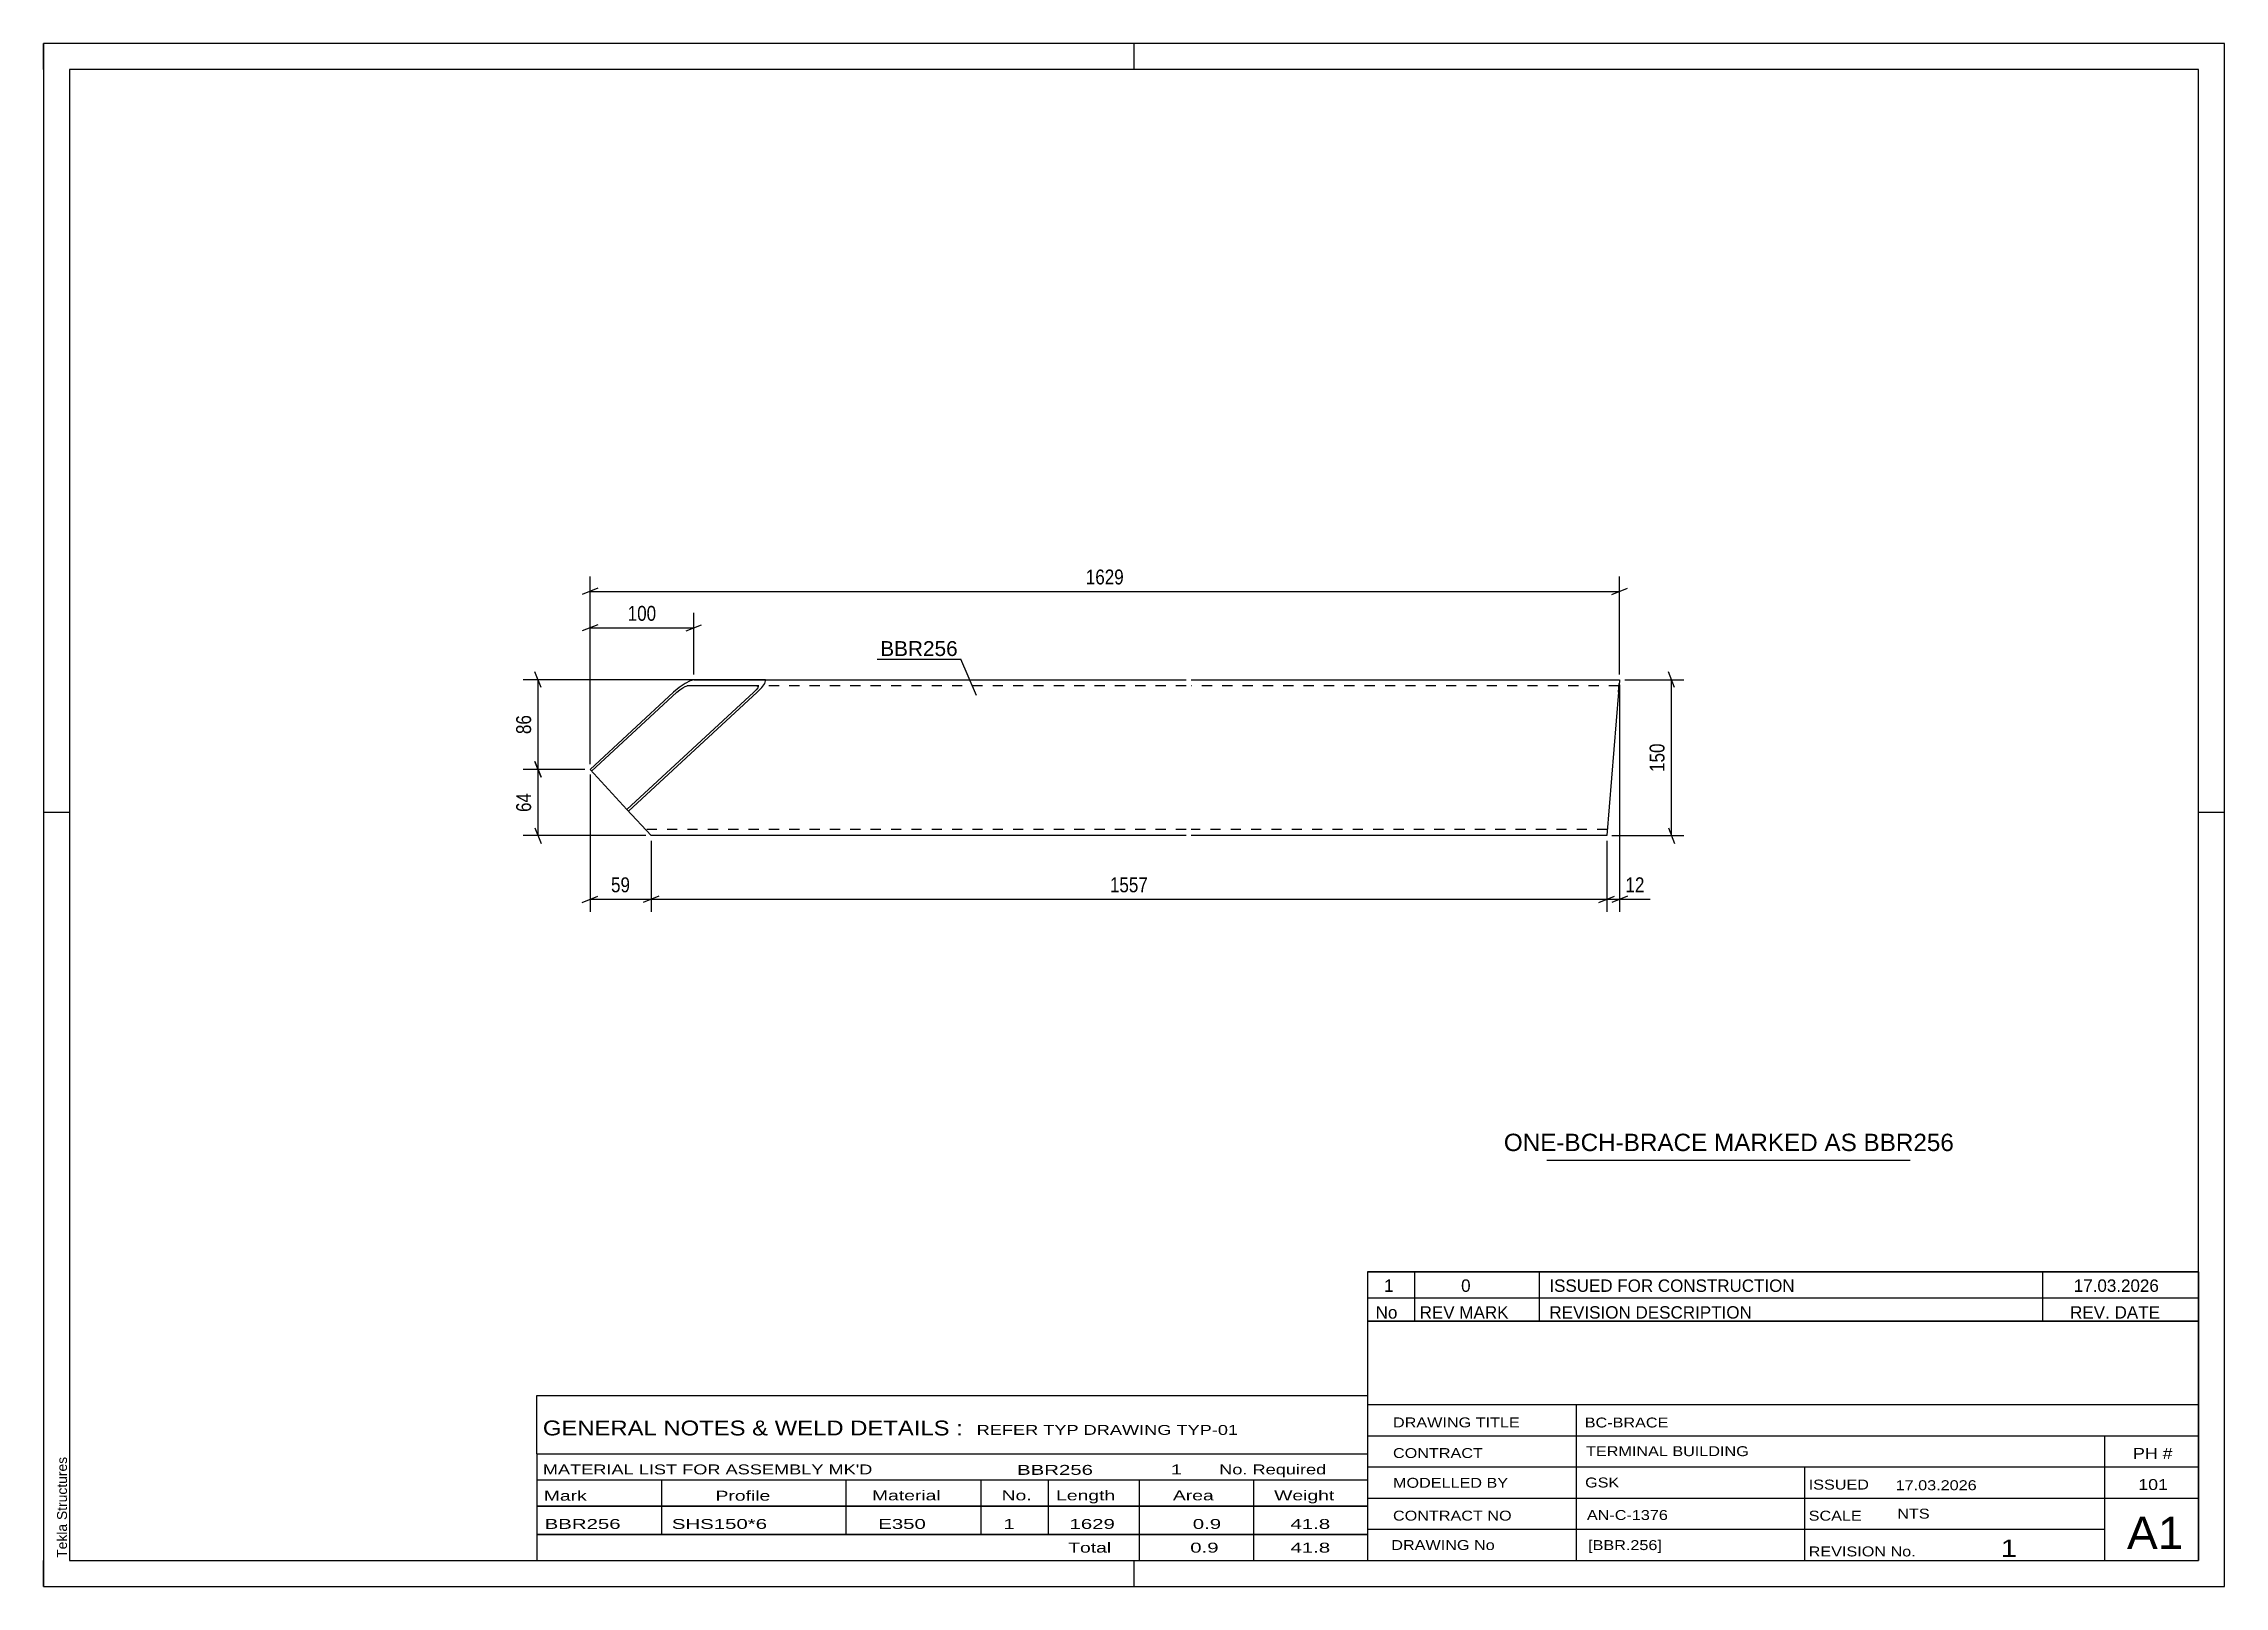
# Model space of a CAD drawing. Header units: millimetres. Extents: x 0 to 420, y 0 to 297.
import ezdxf

# ---------------------------------------------------------------- set-up
doc = ezdxf.new("R2010")
doc.units = ezdxf.units.MM
doc.linetypes.add('DXK_LINE_DOT2', pattern=[3.9198, 1.9599, -1.9599])
doc.styles.add('Arial', font='ARIAL.TTF', dxfattribs={"height": 0.2})
doc.styles.add('Arial Narrow', font='ARIALN.TTF', dxfattribs={"height": 0.2})

# ---------------------------------------------------------------- blocks, each defined once
blk = doc.blocks.new('Unknown-585754647-1162')
at = {"color": 5, "linetype": 'Continuous'}
for p, q in [((420, 297), (0, 297)), ((0, 297), (0, 0)), ((0, 292), (0, 297)), ((210, 292), (210, 297)), ((420, 0), (420, 297)), ((415, 292), (5, 292)), ((5, 292), (5, 5)), ((415, 5), (415, 292)), ((5, 149), (0, 149)), ((420, 149), (415, 149)), ((0, 0), (0, 5)), ((5, 5), (415, 5)), ((210, 0), (210, 5)), ((0, 0), (420, 0))]:
    blk.add_line(p, q, dxfattribs=at)
at = {"color": 174, "linetype": 'Continuous', "style": 'Arial'}
blk.add_text('Tekla Structures', height=1.9102, rotation=90, dxfattribs=at).set_placement((4.5, 5.5))
blk = doc.blocks.new('Part-585754647-1675 - 1651')
at = {"color": 2, "linetype": 'Continuous'}
for p, q in [((122.43, 173.05), (121.34, 172.14)), ((121.98, 172.14), (122.53, 172.59)), ((123.55, 173.83), (122.43, 173.05)), ((122.53, 172.59), (123.09, 172.98)), ((123.09, 172.98), (123.58, 173.24)), ((124.54, 174.35), (123.55, 173.83)), ((123.58, 173.24), (123.93, 173.34)), ((137.45, 173.34), (123.93, 173.34)), ((125.23, 174.54), (124.54, 174.35)), ((125.23, 174.54), (220.04, 174.54)), ((137.25, 172.59), (136.8, 172.14)), ((137.53, 172.98), (137.25, 172.59)), ((137.44, 172.14), (138.34, 173.05)), ((137.45, 173.34), (137.6, 173.24)), ((137.6, 173.24), (137.53, 172.98)), ((138.34, 173.05), (138.9, 173.83)), ((139.05, 174.35), (138.76, 174.54)), ((138.9, 173.83), (139.05, 174.35)), ((221.04, 174.54), (303.52, 174.54)), ((303.51, 174.35), (303.32, 172.14)), ((303.52, 174.54), (303.51, 174.35)), ((105.23, 157.28), (121.34, 172.14)), ((105.53, 156.96), (121.98, 172.14)), ((136.8, 172.14), (112.34, 149.58)), ((112.64, 149.26), (137.44, 172.14)), ((303.32, 172.14), (301.04, 144.54)), ((112.34, 149.58), (105.23, 157.28)), ((112.34, 149.58), (116.99, 144.54)), ((220.04, 144.54), (116.99, 144.54)), ((301.04, 144.54), (221.04, 144.54))]:
    blk.add_line(p, q, dxfattribs=at)
at = {"color": 7, "linetype": 'DXK_LINE_DOT2'}
for p, q in [((220.04, 173.34), (137.45, 173.34)), ((303.42, 173.34), (221.04, 173.34)), ((303.32, 172.14), (303.47, 173.83)), ((220.04, 145.74), (115.89, 145.74)), ((301.14, 145.74), (221.04, 145.74)), ((301.14, 145.74), (301.15, 145.83))]:
    blk.add_line(p, q, dxfattribs=at)
blk = doc.blocks.new('StraightDimension-585754647-1697 - 1651')
at = {"color": 7, "linetype": 'Continuous'}
for p, q in [((104.23, 157.28), (92.38, 157.28)), ((95.83, 155.78), (94.63, 158.78)), ((95.23, 144.54), (95.23, 157.28)), ((115.99, 144.54), (92.38, 144.54)), ((94.63, 146.04), (95.83, 143.04))]:
    blk.add_line(p, q, dxfattribs=at)
at = {"color": 0}
blk.add_wipeout([(94.48, 153.34), (90.28, 153.34), (90.28, 148.48), (94.48, 148.48)], dxfattribs=at)
at = {"color": 3, "style": 'Arial Narrow'}
blk.add_text('64', height=2.863, rotation=90.0002, dxfattribs=at).set_placement((93.88, 149.08))
blk = doc.blocks.new('StraightDimension-585754647-1716 - 1651')
at = {"color": 7, "linetype": 'Continuous'}
for p, q in [((303.52, 173.54), (303.52, 129.88)), ((301.04, 143.54), (301.04, 129.88)), ((299.54, 131.68), (302.54, 132.88)), ((301.04, 132.28), (303.52, 132.28)), ((305.02, 132.88), (302.02, 131.68))]:
    blk.add_line(p, q, dxfattribs=at)
at = {"color": 0}
blk.add_wipeout([(308.9, 133.03), (308.9, 137.23), (304.05, 137.23), (304.05, 133.03)], dxfattribs=at)
at = {"color": 7, "linetype": 'Continuous'}
blk.add_line((303.52, 132.28), (309.43, 132.28), dxfattribs=at)
blk.add_line((303.52, 132.28), (309.43, 132.28), dxfattribs=at)
at = {"color": 3, "style": 'Arial Narrow'}
blk.add_text('12', height=2.863, dxfattribs=at).set_placement((304.65, 133.63))
blk = doc.blocks.new('StraightDimension-585754647-1696 - 1651')
at = {"color": 7, "linetype": 'Continuous'}
for p, q in [((139.04, 174.54), (92.38, 174.54)), ((95.83, 173.04), (94.63, 176.04)), ((95.23, 157.28), (95.23, 174.54)), ((104.23, 157.28), (92.38, 157.28)), ((94.63, 158.78), (95.83, 155.78))]:
    blk.add_line(p, q, dxfattribs=at)
at = {"color": 0}
blk.add_wipeout([(94.48, 168.34), (90.28, 168.34), (90.28, 163.48), (94.48, 163.48)], dxfattribs=at)
at = {"color": 3, "style": 'Arial Narrow'}
blk.add_text('86', height=2.863, rotation=90.0002, dxfattribs=at).set_placement((93.88, 164.08))
blk = doc.blocks.new('StraightDimension-585754647-1709 - 1651')
at = {"color": 7, "linetype": 'Continuous'}
for p, q in [((304.52, 174.54), (315.92, 174.54)), ((314.12, 173.04), (312.92, 176.04)), ((313.52, 144.54), (313.52, 174.54)), ((302.04, 144.54), (315.92, 144.54)), ((312.92, 146.04), (314.12, 143.04))]:
    blk.add_line(p, q, dxfattribs=at)
at = {"color": 0}
blk.add_wipeout([(312.77, 162.88), (308.57, 162.88), (308.57, 156.19), (312.77, 156.19)], dxfattribs=at)
at = {"color": 3, "style": 'Arial Narrow'}
blk.add_text('150', height=2.863, rotation=90.0002, dxfattribs=at).set_placement((312.17, 156.79))
blk = doc.blocks.new('StraightDimension-585754647-1717 - 1651')
at = {"color": 7, "linetype": 'Continuous'}
for p, q in [((116.99, 143.54), (116.99, 129.88)), ((301.04, 143.54), (301.04, 129.88)), ((118.49, 132.88), (115.49, 131.68)), ((116.99, 132.28), (301.04, 132.28)), ((299.54, 131.68), (302.54, 132.88))]:
    blk.add_line(p, q, dxfattribs=at)
at = {"color": 0}
blk.add_wipeout([(213.27, 133.03), (213.27, 137.23), (204.76, 137.23), (204.76, 133.03)], dxfattribs=at)
at = {"color": 3, "style": 'Arial Narrow'}
blk.add_text('1557', height=2.863, dxfattribs=at).set_placement((205.36, 133.63))
blk = doc.blocks.new('StraightDimension-585754647-1718 - 1651')
at = {"color": 7, "linetype": 'Continuous'}
for p, q in [((105.23, 156.28), (105.23, 129.88)), ((116.99, 143.54), (116.99, 129.88)), ((103.73, 131.68), (106.73, 132.88)), ((105.23, 132.28), (116.99, 132.28)), ((118.49, 132.88), (115.49, 131.68))]:
    blk.add_line(p, q, dxfattribs=at)
at = {"color": 0}
blk.add_wipeout([(113.54, 133.03), (113.54, 137.23), (108.68, 137.23), (108.68, 133.03)], dxfattribs=at)
at = {"color": 3, "style": 'Arial Narrow'}
blk.add_text('59', height=2.863, dxfattribs=at).set_placement((109.28, 133.63))
blk = doc.blocks.new('StraightDimension-585754647-1732 - 1651')
at = {"color": 7, "linetype": 'Continuous'}
for p, q in [((105.23, 158.28), (105.23, 194.39)), ((303.52, 175.54), (303.52, 194.39)), ((106.73, 192.14), (103.73, 190.94)), ((105.23, 191.54), (303.52, 191.54)), ((302.02, 190.94), (305.02, 192.14))]:
    blk.add_line(p, q, dxfattribs=at)
at = {"color": 0}
blk.add_wipeout([(208.63, 192.29), (208.63, 196.49), (200.12, 196.49), (200.12, 192.29)], dxfattribs=at)
at = {"color": 3, "style": 'Arial Narrow'}
blk.add_text('1629', height=2.863, dxfattribs=at).set_placement((200.72, 192.89))
blk = doc.blocks.new('StraightDimension-585754647-1983 - 1651')
at = {"color": 7, "linetype": 'Continuous'}
for p, q in [((106.73, 185.14), (103.73, 183.94)), ((105.23, 158.28), (105.23, 187.39)), ((123.73, 183.94), (126.73, 185.14)), ((125.23, 175.54), (125.23, 187.39)), ((105.23, 184.54), (125.23, 184.54))]:
    blk.add_line(p, q, dxfattribs=at)
at = {"color": 0}
blk.add_wipeout([(118.57, 185.29), (118.57, 189.49), (111.89, 189.49), (111.89, 185.29)], dxfattribs=at)
at = {"color": 3, "style": 'Arial Narrow'}
blk.add_text('100', height=2.863, dxfattribs=at).set_placement((112.49, 185.89))
blk = doc.blocks.new('Unknown-585754647-2239')
at = {"color": 7, "linetype": 'Continuous'}
for p, q in [((255, 51.05), (255, 5)), ((255, 51.05), (415, 51.05)), ((415, 51), (415, 5)), ((255, 35), (415, 35)), ((295.14, 35), (295.14, 5)), ((255, 29), (415, 29)), ((397, 5.05), (397, 29.05)), ((255, 23), (415, 23)), ((339.14, 23), (339.14, 5)), ((255, 17), (415, 17)), ((255, 11), (397, 11)), ((255, 5), (415, 5))]:
    blk.add_line(p, q, dxfattribs=at)
at = {"color": 7, "style": 'Arial Narrow'}
for s, height, width, p in [('DRAWING TITLE', 1.9089, 1.425378, (259.88, 30.61)), ('BC-BRACE', 1.909, 1.425378, (296.81, 30.59)), ('CONTRACT', 1.909, 1.425378, (259.88, 24.71)), ('TERMINAL BUILDING', 1.9089, 1.425378, (297.06, 25.07)), ('MODELLED BY', 1.9089, 1.425378, (259.88, 18.98)), ('GSK', 1.909, 1.425378, (296.88, 19.04)), ('ISSUED', 1.909, 1.425378, (339.94, 18.64)), ('17.03.2026', 1.909, 1.425378, (356.69, 18.52)), ('CONTRACT NO', 1.9089, 1.425378, (259.88, 12.66)), ('AN-C-1376', 1.909, 1.425378, (297.23, 12.78)), ('SCALE', 1.909, 1.425378, (339.94, 12.65)), ('A1', 6.204, 1.25, (401.24, 7.2)), ('DRAWING No', 1.909, 1.425378, (259.56, 7)), ('[BBR.256]', 1.909, 1.425378, (297.46, 6.99)), ('1', 3.34, 1.5, (376.91, 5.68)), ('REVISION No.', 1.9089, 1.425378, (339.94, 5.77))]:
    blk.add_text(s, height=height, dxfattribs=dict(at, width=width)).set_placement(p)
at = {"color": 7, "linetype": 'Continuous', "style": 'Arial Narrow'}
for s, height, width, p in [('PH #', 2.1, 1.42538, (402.4, 24.55)), ('101', 2.1, 1.42538, (403.41, 18.55)), ('NTS', 1.909, 1.425378, (357, 13.05))]:
    blk.add_text(s, height=height, dxfattribs=dict(at, width=width)).set_placement(p)
blk = doc.blocks.new('Unknown-585754647-2240')
at = {"color": 7, "linetype": 'Continuous'}
for p, q in [((255, 60.55), (415, 60.55)), ((415, 60.55), (255, 60.55)), ((255, 60.55), (255, 55.55)), ((264, 60.55), (264, 55.55)), ((288, 60.55), (288, 55.55)), ((385, 60.55), (385, 55.55)), ((415, 60.55), (415, 55.55)), ((255, 55.55), (415, 55.55)), ((255, 55.55), (255, 51.05)), ((255, 55.55), (415, 55.55)), ((264, 55.55), (264, 51.05)), ((288, 55.55), (288, 51.05)), ((385, 55.55), (385, 51.05)), ((415, 55.55), (415, 51.05)), ((415, 51.05), (255, 51.05))]:
    blk.add_line(p, q, dxfattribs=at)
at = {"color": 7, "linetype": 'Continuous', "style": 'Arial Narrow'}
for s, height, width, p in [('1', 2.39, 1.196471, (258.16, 56.7)), ('0', 2.39, 1.196471, (273, 56.7)), ('ISSUED FOR CONSTRUCTION', 2.3861, 1.196471, (290, 56.7)), ('17.03.2026', 2.386, 1.196471, (391, 56.7)), ('No', 2.386, 1.2, (256.54, 51.55)), ('REV MARK', 2.386, 1.2, (265, 51.55)), ('REVISION DESCRIPTION', 2.3861, 1.2, (290, 51.55)), ('REV. DATE', 2.386, 1.2, (390.28, 51.55))]:
    blk.add_text(s, height=height, dxfattribs=dict(at, width=width)).set_placement(p)
blk = doc.blocks.new('Unknown-585754647-2241')
at = {"color": 7, "linetype": 'Continuous'}
for p, q in [((95, 36.75), (255, 36.75)), ((95, 25.5), (95, 36.75)), ((255, 36.75), (255, 25.5)), ((95, 25.5), (255, 25.5)), ((95, 25.5), (95, 20.5)), ((255, 25.5), (255, 20.5)), ((95, 20.5), (255, 20.5)), ((95, 20.5), (95, 15.5)), ((119, 20.5), (119, 15.5)), ((154.5, 20.5), (154.5, 15.5)), ((180.5, 20.5), (180.5, 15.5)), ((193.5, 20.5), (193.5, 15.5)), ((211, 20.5), (211, 15.5)), ((233, 20.5), (233, 15.5)), ((255, 20.5), (255, 15.5)), ((95, 15.5), (255, 15.5)), ((95, 15.45), (95, 10.05)), ((95, 15.45), (255, 15.45)), ((119, 15.5), (119, 10)), ((154.5, 15.5), (154.5, 10)), ((180.5, 15.5), (180.5, 10)), ((193.5, 15.5), (193.5, 10)), ((211, 15.5), (211, 10)), ((233, 15.5), (233, 10)), ((255, 15.45), (255, 10.05)), ((95, 10.05), (255, 10.05)), ((95, 10), (255, 10)), ((95, 10), (95, 5)), ((211, 10), (211, 5)), ((233, 10), (233, 5)), ((255, 10), (255, 5)), ((95, 5), (255, 5))]:
    blk.add_line(p, q, dxfattribs=at)
at = {"color": 7, "style": 'Arial Narrow'}
for s, height, width, p in [('GENERAL NOTES & WELD DETAILS :', 2.8633, 1.4, (96.15, 29.06)), ('REFER TYP DRAWING TYP-01', 1.9089, 1.6, (179.7, 29.16)), ("MATERIAL LIST FOR ASSEMBLY MK'D", 1.9089, 1.6, (96.15, 21.56)), ('BBR256', 1.909, 1.794707, (187.48, 21.47)), ('1', 1.91, 1.794707, (217.08, 21.56)), ('No. Required', 1.9089, 1.6, (226.41, 21.56)), ('Mark', 1.909, 1.7, (96.34, 16.5)), ('Profile', 1.909, 1.7, (129.41, 16.5)), ('Material', 1.909, 1.7, (159.54, 16.56)), ('No.', 1.909, 1.7, (184.5, 16.56)), ('Length', 1.909, 1.7, (195, 16.56)), ('Area', 1.909, 1.7, (217.5, 16.56)), ('Weight', 1.909, 1.7, (237, 16.56))]:
    blk.add_text(s, height=height, dxfattribs=dict(at, width=width)).set_placement(p)
at = {"color": 7, "linetype": 'Continuous', "style": 'Arial Narrow'}
for s, height, width, p in [('BBR256', 1.909, 1.794707, (96.5, 11.06)), ('SHS150*6', 1.909, 1.794707, (121, 11.06)), ('E350', 1.909, 1.794707, (160.74, 11.06)), ('1', 1.91, 1.794707, (184.86, 11.06)), ('1629', 1.909, 1.794707, (197.58, 11.06)), ('0.9', 1.909, 1.794707, (221.32, 11.06)), ('41.8', 1.909, 1.794707, (240.14, 11.06)), ('Total', 1.909, 1.7, (197.33, 6.5)), ('0.9', 1.909, 1.794707, (220.83, 6.5)), ('41.8', 1.909, 1.794707, (240.14, 6.5))]:
    blk.add_text(s, height=height, dxfattribs=dict(at, width=width)).set_placement(p)
blk = doc.blocks.new('Unknown-585754647-2242')
at = {"color": 7, "linetype": 'Continuous'}
blk.add_line((289.5, 82.05), (359.5, 82.05), dxfattribs=at)
at = {"color": 7, "style": 'Arial'}
blk.add_text('ONE-BCH-BRACE MARKED AS BBR256', height=3.3428, dxfattribs=at).set_placement((281.23, 83.8))
blk = doc.blocks.new('Mark-585754647-1678 - 1651')
at = {"color": 0}
blk.add_wipeout([(176.02, 179.11), (176.02, 182.11), (161.13, 182.11), (161.13, 179.11)], dxfattribs=at)
blk.add_wipeout([(176.02, 179.11), (176.02, 182.11), (161.13, 182.11), (161.13, 179.11)], dxfattribs=at)
at = {"color": 30, "linetype": 'Continuous'}
for p in [(160.53, 178.51), (179.67, 171.51)]:
    blk.add_line(p, (176.62, 178.51), dxfattribs=at)
at = {"color": 3, "style": 'Arial'}
blk.add_text('BBR256', height=2.865, dxfattribs=at).set_placement((161.13, 179.11))

msp = doc.modelspace()

# ---------------------------------------------------------------- block references
for name in ['Unknown-585754647-1162', 'Part-585754647-1675 - 1651', 'Unknown-585754647-2242', 'Unknown-585754647-2240', 'Unknown-585754647-2239', 'Unknown-585754647-2241']:
    msp.add_blockref(name, (0, 0))

# ---------------------------------------------------------------- next in the draw order: block references
for name in ['StraightDimension-585754647-1716 - 1651', 'StraightDimension-585754647-1697 - 1651']:
    msp.add_blockref(name, (0, 0))

# ---------------------------------------------------------------- next in the draw order: block references
for name in ['StraightDimension-585754647-1696 - 1651', 'StraightDimension-585754647-1709 - 1651']:
    msp.add_blockref(name, (0, 0))

# ---------------------------------------------------------------- next in the draw order: block references
msp.add_blockref('StraightDimension-585754647-1717 - 1651', (0, 0))

# ---------------------------------------------------------------- next in the draw order: block references
msp.add_blockref('StraightDimension-585754647-1718 - 1651', (0, 0))

# ---------------------------------------------------------------- next in the draw order: block references
msp.add_blockref('StraightDimension-585754647-1732 - 1651', (0, 0))

# ---------------------------------------------------------------- next in the draw order: block references
for name in ['StraightDimension-585754647-1983 - 1651', 'Mark-585754647-1678 - 1651']:
    msp.add_blockref(name, (0, 0))

doc.saveas('drawing.dxf')
